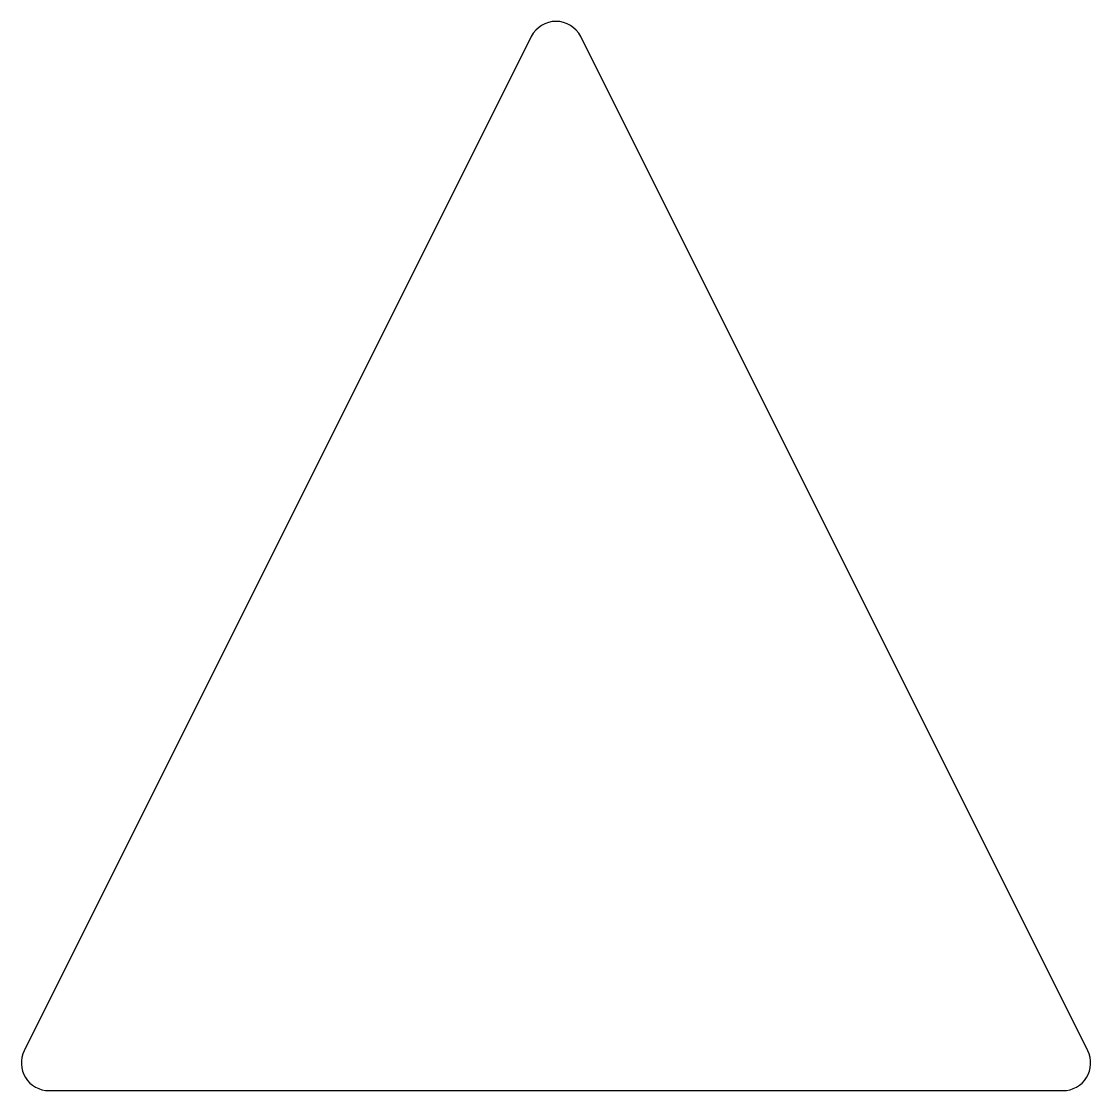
# Model space of a CAD drawing. Header units: millimetres. Extents: x 1.2 to 78.8, y 0 to 77.5.
import ezdxf

# ---------------------------------------------------------------- set-up
doc = ezdxf.new("R2010")
doc.units = ezdxf.units.MM
doc.layers.get('0').update_dxf_attribs({"linetype": 'CONTINUOUS'})

msp = doc.modelspace()

# ---------------------------------------------------------------- linework, layer by layer
msp.add_lwpolyline([(38.211, 76.422), (1.447, 2.894, 0.557537), (3.236, 0), (76.764, 0, 0.557537), (78.553, 2.894), (41.789, 76.422, 0.618034)], format="xyb", close=True)

doc.saveas('drawing.dxf')
